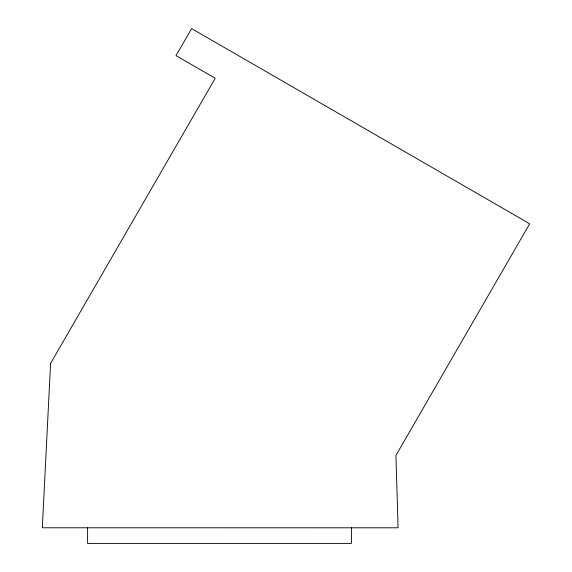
<?xml version="1.0" encoding="UTF-8"?>
<svg xmlns="http://www.w3.org/2000/svg" width="572" height="572" viewBox="0 0 572 572"><rect width="100%" height="100%" fill="white"/><g stroke="black" fill="none" stroke-linecap="round" stroke-linejoin="round"><path stroke-width="0.86" d="M87.595 527.784L87.595 543.4L351.415 543.393L351.415 527.784M50.572 363.442L42.328 527.784L398.091 527.799L395.924 455.441L529.672 223.774L191.62 28.6L176.012 55.641L215.215 78.271L50.572 363.442"/></g></svg>
